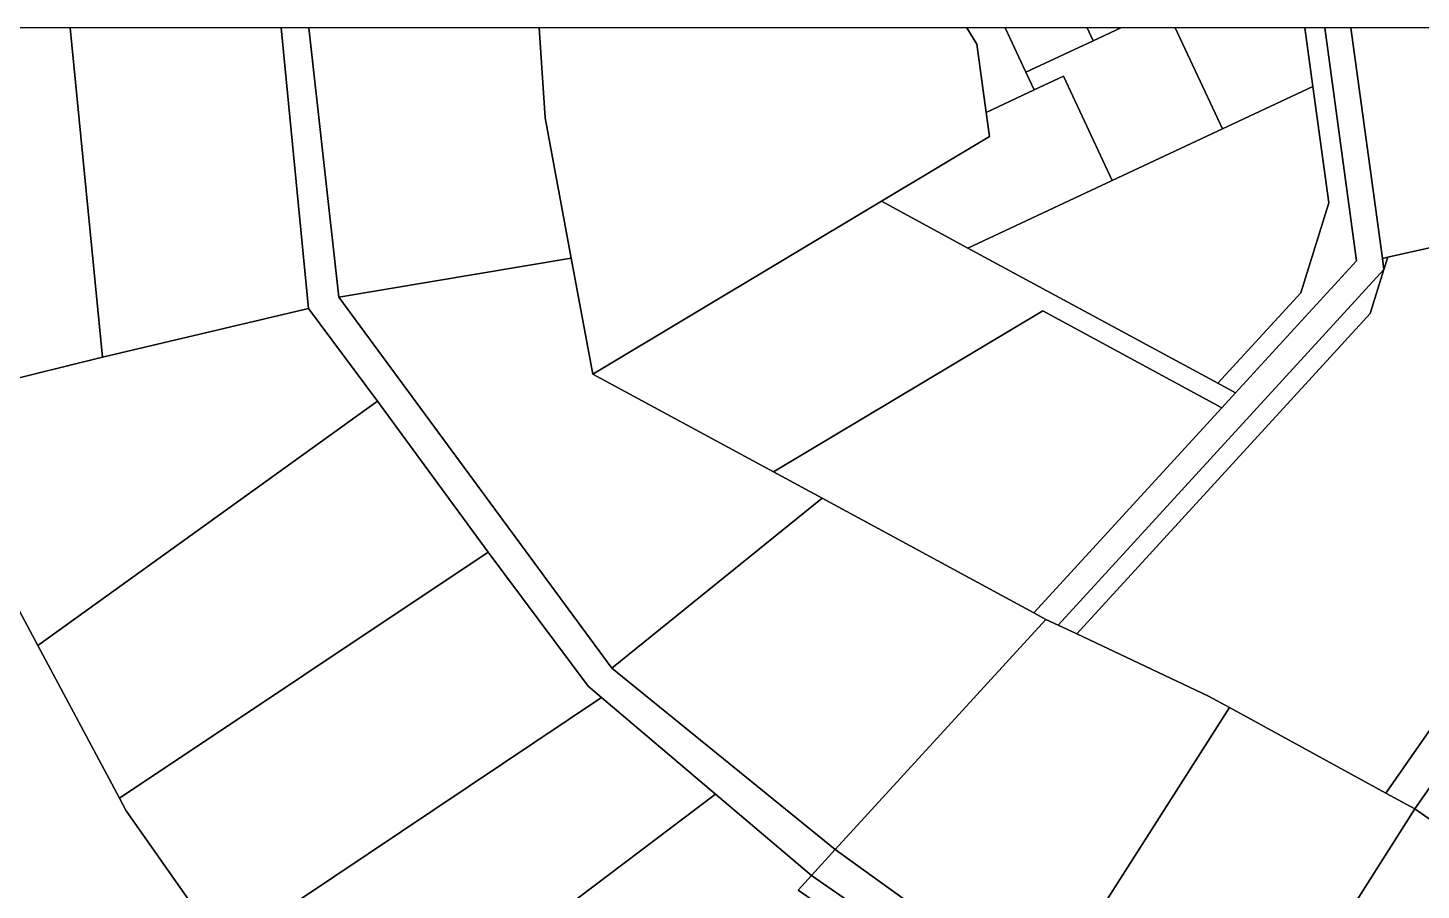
# Model space of a CAD drawing. Header units: inches. Extents: x 3562 to 70198, y -55726 to -1193.
# Drawn here: x 60876 to 64082, y -3805 to -1821 of the extents above; entities that cross this region are included whole.
import ezdxf

# ---------------------------------------------------------------- set-up
doc = ezdxf.new("R2010")
doc.units = ezdxf.units.IN
doc.header["$MEASUREMENT"] = 0
doc.layers.add('Locality Plan', color=7, linetype='Continuous')

# ---------------------------------------------------------------- blocks, each defined once
blk = doc.blocks.new('PD_912705')
at = {"layer": 'Locality Plan', "color": 7}
for p, q in [((61047.5, -2578.9), (60973.1, -1821.3)), ((60973.1, -1821.3), (61047.5, -2578.9)), ((61458.8, -1821.3), (61521.6, -2467)), ((61521.6, -2467), (61458.8, -1821.3)), ((61591.3, -2441), (61522.3, -1821.3)), ((61522.3, -1821.3), (61591.3, -2441)), ((62066.1, -2028.3), (62052.5, -1821.3)), ((62052.5, -1821.3), (62066.1, -2028.3)), ((63036.3, -1821.3), (63059.2, -1859)), ((63059.2, -1859), (63036.3, -1821.3)), ((63124.6, -1821.3), (63172.4, -1923.3)), ((63172.4, -1923.3), (63124.6, -1821.3)), ((63313.3, -1821.3), (63327.1, -1850.8)), ((63327.1, -1850.8), (63313.3, -1821.3)), ((63327.1, -1850.8), (63390.3, -1821.3)), ((63390.3, -1821.3), (63327.1, -1850.8)), ((63624.5, -2053.8), (63515.6, -1821.3)), ((63515.6, -1821.3), (63624.5, -2053.8)), ((63814.4, -1821.3), (63832.8, -1956.3)), ((63832.8, -1956.3), (63814.4, -1821.3)), ((63859.8, -1821.3), (63932.9, -2357.3)), ((63932.9, -2357.3), (63859.8, -1821.3)), ((63992.5, -2351.7), (63920.2, -1821.3)), ((63920.2, -1821.3), (63992.5, -2351.7)), ((63059.2, -1859), (63080.6, -2015.7)), ((63080.6, -2015.7), (63059.2, -1859)), ((63172.4, -1923.3), (63327.1, -1850.8)), ((63327.1, -1850.8), (63172.4, -1923.3)), ((63172.4, -1923.3), (63191.4, -1964.1)), ((63191.4, -1964.1), (63172.4, -1923.3)), ((63191.4, -1964.1), (63258.6, -1932.6)), ((63258.6, -1932.6), (63191.4, -1964.1)), ((63258.6, -1932.6), (63370.8, -2172.4)), ((63370.8, -2172.4), (63258.6, -1932.6)), ((63080.6, -2015.7), (63191.4, -1964.1)), ((63191.4, -1964.1), (63080.6, -2015.7)), ((63832.8, -1956.3), (63624.5, -2053.8)), ((63624.5, -2053.8), (63832.8, -1956.3)), ((63869.3, -2223.5), (63832.8, -1956.3)), ((63832.8, -1956.3), (63869.3, -2223.5)), ((63080.6, -2015.7), (63088.1, -2071.3)), ((63088.1, -2071.3), (63080.6, -2015.7)), ((62126.1, -2351.3), (62066.1, -2028.3)), ((62066.1, -2028.3), (62126.1, -2351.3)), ((63088.1, -2071.3), (62839.8, -2220)), ((62839.8, -2220), (63088.1, -2071.3)), ((63370.8, -2172.4), (63624.5, -2053.8)), ((63624.5, -2053.8), (63370.8, -2172.4)), ((63370.8, -2172.4), (63038.9, -2327.8)), ((63038.9, -2327.8), (63370.8, -2172.4)), ((62839.8, -2220), (62175.6, -2617.8)), ((62175.6, -2617.8), (62839.8, -2220)), ((63038.9, -2327.8), (62839.8, -2220)), ((62839.8, -2220), (63038.9, -2327.8)), ((63804.5, -2430.9), (63869.3, -2223.5)), ((63869.3, -2223.5), (63804.5, -2430.9)), ((64294.6, -2283.7), (64004.7, -2349)), ((64004.7, -2349), (64294.6, -2283.7)), ((63613.8, -2639.1), (63038.9, -2327.8)), ((63038.9, -2327.8), (63613.8, -2639.1)), ((62126.1, -2351.3), (61591.3, -2441)), ((61591.3, -2441), (62126.1, -2351.3)), ((62175.6, -2617.8), (62126.1, -2351.3)), ((62126.1, -2351.3), (62175.6, -2617.8)), ((63932.9, -2357.3), (63654.6, -2661.2)), ((63654.6, -2661.2), (63932.9, -2357.3)), ((64004.7, -2349), (63992.5, -2351.7)), ((63992.5, -2351.7), (64004.7, -2349)), ((63992.5, -2351.7), (63995.9, -2377)), ((63995.9, -2377), (63992.5, -2351.7)), ((64004.7, -2349), (63995.9, -2377)), ((63995.9, -2377), (64004.7, -2349)), ((63995.9, -2377), (63246.3, -3195.6)), ((63246.3, -3195.6), (63995.9, -2377)), ((63995.9, -2377), (63964.2, -2478.6)), ((63964.2, -2478.6), (63995.9, -2377)), ((63613.8, -2639.1), (63804.5, -2430.9)), ((63804.5, -2430.9), (63613.8, -2639.1)), ((61521.6, -2467), (61047.5, -2578.9)), ((61047.5, -2578.9), (61521.6, -2467)), ((61521.6, -2467), (61679.9, -2680.4)), ((61679.9, -2680.4), (61521.6, -2467)), ((61591.3, -2441), (62219.4, -3294.7)), ((62219.4, -3294.7), (61591.3, -2441)), ((63211, -2472.1), (62591.3, -2842.9)), ((62591.3, -2842.9), (63211, -2472.1)), ((63623.2, -2695.5), (63211, -2472.1)), ((63211, -2472.1), (63623.2, -2695.5)), ((63964.2, -2478.6), (63289.1, -3215.8)), ((63289.1, -3215.8), (63964.2, -2478.6)), ((60625.7, -2682.9), (61047.5, -2578.9)), ((61047.5, -2578.9), (60625.7, -2682.9)), ((62591.3, -2842.9), (62175.6, -2617.8)), ((62175.6, -2617.8), (62591.3, -2842.9)), ((63654.6, -2661.2), (63613.8, -2639.1)), ((63613.8, -2639.1), (63654.6, -2661.2)), ((60898.8, -3242.6), (61679.9, -2680.4)), ((61679.9, -2680.4), (60898.8, -3242.6)), ((61679.9, -2680.4), (61935.2, -3027.9)), ((61935.2, -3027.9), (61679.9, -2680.4)), ((63654.6, -2661.2), (63623.2, -2695.5)), ((63623.2, -2695.5), (63654.6, -2661.2)), ((63623.2, -2695.5), (63190.7, -3167.5)), ((63190.7, -3167.5), (63623.2, -2695.5)), ((60659.5, -2794.8), (60898.8, -3242.6)), ((60898.8, -3242.6), (60659.5, -2794.8)), ((62591.3, -2842.9), (62703.3, -2903.6)), ((62703.3, -2903.6), (62591.3, -2842.9)), ((62219.4, -3294.7), (62703.3, -2903.6)), ((62703.3, -2903.6), (62219.4, -3294.7)), ((62703.3, -2903.6), (63190.7, -3167.5)), ((63190.7, -3167.5), (62703.3, -2903.6)), ((64000.7, -3582), (64397.5, -3011.2)), ((64397.5, -3011.2), (64000.7, -3582)), ((61086.3, -3593.4), (61935.2, -3027.9)), ((61935.2, -3027.9), (61086.3, -3593.4)), ((61935.2, -3027.9), (62164.9, -3335.5)), ((62164.9, -3335.5), (61935.2, -3027.9)), ((64066.9, -3618.2), (64457.6, -3056.2)), ((64457.6, -3056.2), (64066.9, -3618.2)), ((63190.7, -3167.5), (63217.9, -3182.2)), ((63217.9, -3182.2), (63190.7, -3167.5)), ((63217.9, -3182.2), (62733.1, -3712)), ((62733.1, -3712), (63217.9, -3182.2)), ((63217.9, -3182.2), (63246.3, -3195.6)), ((63246.3, -3195.6), (63217.9, -3182.2)), ((63246.3, -3195.6), (63289.1, -3215.8)), ((63289.1, -3215.8), (63246.3, -3195.6)), ((63289.1, -3215.8), (63592.3, -3359)), ((63592.3, -3359), (63289.1, -3215.8)), ((60898.8, -3242.6), (61086.3, -3593.4)), ((61086.3, -3593.4), (60898.8, -3242.6)), ((62219.4, -3294.7), (62733.1, -3712)), ((62733.1, -3712), (62219.4, -3294.7)), ((61327.7, -3943.1), (62195.9, -3361.8)), ((62195.9, -3361.8), (61327.7, -3943.1)), ((62164.9, -3335.5), (62195.9, -3361.8)), ((62195.9, -3361.8), (62164.9, -3335.5)), ((62195.9, -3361.8), (62457.9, -3584)), ((62457.9, -3584), (62195.9, -3361.8)), ((63592.3, -3359), (63640.4, -3385.3)), ((63640.4, -3385.3), (63592.3, -3359)), ((63213, -4055.3), (63640.4, -3385.3)), ((63640.4, -3385.3), (63213, -4055.3)), ((63640.4, -3385.3), (64000.7, -3582)), ((64000.7, -3582), (63640.4, -3385.3)), ((62457.9, -3584), (61555.5, -4266.3)), ((61555.5, -4266.3), (62457.9, -3584)), ((62457.9, -3584), (62678.9, -3771.5)), ((62678.9, -3771.5), (62457.9, -3584)), ((64000.7, -3582), (64066.9, -3618.2)), ((64066.9, -3618.2), (64000.7, -3582)), ((61102.1, -3623), (61086.3, -3593.4)), ((61086.3, -3593.4), (61102.1, -3623)), ((63612.8, -4335.7), (64066.9, -3618.2)), ((64066.9, -3618.2), (63612.8, -4335.7)), ((64066.9, -3618.2), (64128.6, -3660.8)), ((64128.6, -3660.8), (64066.9, -3618.2)), ((61303.5, -3908.7), (61102.1, -3623)), ((61102.1, -3623), (61303.5, -3908.7)), ((62678.9, -3771.5), (62733.1, -3712)), ((62733.1, -3712), (62678.9, -3771.5)), ((62733.1, -3712), (63213, -4055.3)), ((63213, -4055.3), (62733.1, -3712)), ((62678.9, -3771.5), (62648.3, -3805)), ((62648.3, -3805), (62678.9, -3771.5)), ((63258.3, -4171.3), (62678.9, -3771.5)), ((62678.9, -3771.5), (63258.3, -4171.3)), ((62648.3, -3805), (62809, -3915.9)), ((62809, -3915.9), (62648.3, -3805))]:
    blk.add_line(p, q, dxfattribs=at)

msp = doc.modelspace()

# ---------------------------------------------------------------- linework, layer by layer
at = {"layer": 'Locality Plan', "color": 7}
msp.add_line((70197.6, -1821.3), (56197.6, -1821.3), dxfattribs=at)

# ---------------------------------------------------------------- block references
at = {"layer": 'Locality Plan'}
msp.add_blockref('PD_912705', (0, 0), dxfattribs=at)

doc.saveas('drawing.dxf')
